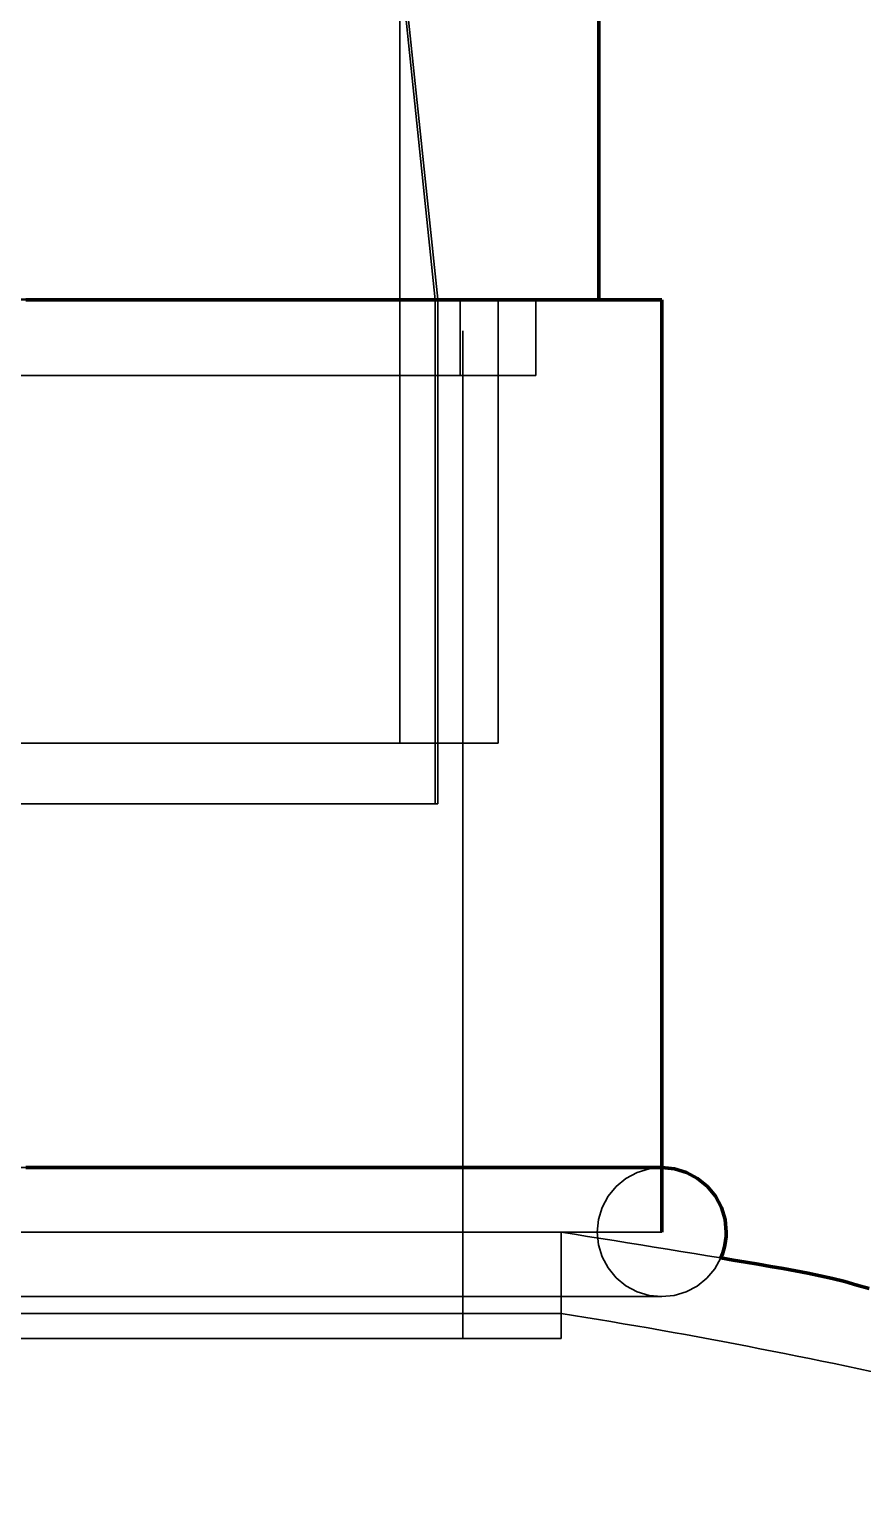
# Model space of a CAD drawing. Header units: millimetres. Extents: x 0 to 2382, y 0 to 420.
# Drawn here: x 289.41 to 292.72, y 298.82 to 304.67 of the extents above; entities that cross this region are included whole.
import ezdxf

# ---------------------------------------------------------------- set-up
doc = ezdxf.new("R2010")
doc.units = ezdxf.units.MM
doc.linetypes.add('IRAM-E-TRAZOS', pattern=[5, 4, -1])
for name, color, linetype, lineweight in [('01-VISIBLE', 7, 'CONTINUOUS', 70), ('02-OCULTA', 4, 'IRAM-E-TRAZOS', 35), ('08-FINA', 5, 'CONTINUOUS', 18)]:
    doc.layers.add(name, color=color, linetype=linetype, lineweight=lineweight)

msp = doc.modelspace()

# ---------------------------------------------------------------- linework, layer by layer
at = {"layer": '01-VISIBLE'}
for p, q in [((291.6716, 303.5963), (291.6716, 304.7963)), ((291.9216, 299.8963), (291.9216, 303.5963))]:
    msp.add_line(p, q, dxfattribs=at)
for points in [[(289.3975, 303.5963), (289.4479, 303.5963), (289.4984, 303.5963), (289.5489, 303.5963), (289.5994, 303.5963), (289.6499, 303.5963), (289.7004, 303.5963), (289.7508, 303.5963), (289.8013, 303.5963), (289.8518, 303.5963), (289.9023, 303.5963), (289.9528, 303.5963), (290.0033, 303.5963), (290.0537, 303.5963), (290.1042, 303.5963), (290.1547, 303.5963), (290.2052, 303.5963), (290.2557, 303.5963), (290.3062, 303.5963), (290.3566, 303.5963), (290.4071, 303.5963), (290.4576, 303.5963), (290.5081, 303.5963), (290.5586, 303.5963), (290.6091, 303.5963), (290.6596, 303.5963), (290.71, 303.5963), (290.7605, 303.5963), (290.811, 303.5963), (290.8615, 303.5963), (290.912, 303.5963), (290.9625, 303.5963), (291.0129, 303.5963), (291.0634, 303.5963), (291.1139, 303.5963), (291.1644, 303.5963), (291.2149, 303.5963), (291.2654, 303.5963), (291.3158, 303.5963), (291.3663, 303.5963), (291.4168, 303.5963), (291.4673, 303.5963), (291.5178, 303.5963), (291.5683, 303.5963), (291.6187, 303.5963), (291.6692, 303.5963), (291.7197, 303.5963), (291.7702, 303.5963), (291.8207, 303.5963), (291.8712, 303.5963), (291.9216, 303.5963)], [(291.9216, 300.1523), (291.8712, 300.1523), (291.8207, 300.1523), (291.7702, 300.1523), (291.7197, 300.1523), (291.6692, 300.1523), (291.6187, 300.1523), (291.5683, 300.1523), (291.5178, 300.1523), (291.4673, 300.1523), (291.4168, 300.1523), (291.3663, 300.1523), (291.3158, 300.1523), (291.2654, 300.1523), (291.2149, 300.1523), (291.1644, 300.1523), (291.1139, 300.1523), (291.0634, 300.1523), (291.0129, 300.1523), (290.9625, 300.1523), (290.912, 300.1523), (290.8615, 300.1523), (290.811, 300.1523), (290.7605, 300.1523), (290.71, 300.1523), (290.6596, 300.1523), (290.6091, 300.1523), (290.5586, 300.1523), (290.5081, 300.1523), (290.4576, 300.1523), (290.4071, 300.1523), (290.3566, 300.1523), (290.3062, 300.1523), (290.2557, 300.1523), (290.2052, 300.1523), (290.1547, 300.1523), (290.1042, 300.1523), (290.0537, 300.1523), (290.0033, 300.1523), (289.9528, 300.1523), (289.9023, 300.1523), (289.8518, 300.1523), (289.8013, 300.1523), (289.7508, 300.1523), (289.7004, 300.1523), (289.6499, 300.1523), (289.5994, 300.1523), (289.5489, 300.1523), (289.4984, 300.1523), (289.4479, 300.1523), (289.3975, 300.1523)], [(292.1776, 299.8963), (292.1727, 299.9462), (292.1582, 299.9942), (292.1345, 300.0385), (292.1027, 300.0773), (292.0639, 300.1091), (292.0196, 300.1328), (291.9716, 300.1474), (291.9216, 300.1523)], [(292.1776, 299.8963), (292.177, 299.8787), (292.1752, 299.8611), (292.1722, 299.8438), (292.168, 299.8267), (292.1626, 299.8099), (292.1561, 299.7935)], [(292.7446, 299.672), (292.6966, 299.6863), (292.6484, 299.7001), (292.5998, 299.7124), (292.5509, 299.7232), (292.5017, 299.733), (292.4525, 299.7423), (292.4031, 299.7512), (292.3538, 299.7599), (292.3044, 299.7685), (292.255, 299.7769), (292.2056, 299.7852), (292.1561, 299.7935)]]:
    msp.add_lwpolyline(points, dxfattribs=at)
at = {"layer": '02-OCULTA'}
for p, q in [((290.8816, 303.5963), (290.8816, 304.7963)), ((291.0222, 303.5963), (290.8972, 304.7963)), ((290.9074, 304.7963), (291.0322, 303.5983)), ((291.0222, 303.5963), (288.4241, 303.5963)), ((288.4341, 303.5983), (291.0322, 303.5983)), ((290.8816, 301.8363), (290.8816, 303.5963)), ((291.0222, 301.5963), (291.0222, 303.5963)), ((291.0322, 303.5983), (291.0322, 301.5963)), ((291.1216, 303.2963), (291.1216, 303.5963)), ((291.1316, 299.4737), (291.1316, 303.5963)), ((291.2716, 301.8363), (291.2716, 303.5963)), ((291.4216, 303.2963), (291.4216, 303.5963)), ((288.4241, 301.5963), (291.0222, 301.5963)), ((288.4341, 301.5963), (291.0322, 301.5963)), ((291.0322, 301.5963), (291.0222, 301.5963)), ((291.5216, 299.8963), (291.5216, 299.5737)), ((291.5226, 299.4737), (291.5226, 299.8963))]:
    msp.add_line(p, q, dxfattribs=at)
for points in [[(289.3716, 303.5963), (289.4216, 303.5963), (289.4716, 303.5963), (289.5216, 303.5963), (289.5716, 303.5963), (289.6216, 303.5963), (289.6716, 303.5963), (289.7216, 303.5963), (289.7716, 303.5963), (289.8216, 303.5963), (289.8716, 303.5963), (289.9216, 303.5963), (289.9716, 303.5963), (290.0216, 303.5963), (290.0716, 303.5963), (290.1216, 303.5963), (290.1716, 303.5963), (290.2216, 303.5963), (290.2716, 303.5963), (290.3216, 303.5963), (290.3716, 303.5963), (290.4216, 303.5963), (290.4716, 303.5963), (290.5216, 303.5963), (290.5716, 303.5963), (290.6216, 303.5963), (290.6716, 303.5963), (290.7216, 303.5963), (290.7716, 303.5963), (290.8216, 303.5963), (290.8716, 303.5963), (290.9216, 303.5963), (290.9716, 303.5963), (291.0216, 303.5963), (291.0716, 303.5963), (291.1216, 303.5963), (291.1716, 303.5963), (291.2216, 303.5963), (291.2716, 303.5963)], [(289.3716, 303.5963), (289.4216, 303.5963), (289.4716, 303.5963), (289.5216, 303.5963), (289.5716, 303.5963), (289.6216, 303.5963), (289.6716, 303.5963), (289.7216, 303.5963), (289.7716, 303.5963), (289.8216, 303.5963), (289.8716, 303.5963), (289.9216, 303.5963), (289.9716, 303.5963), (290.0216, 303.5963), (290.0716, 303.5963), (290.1216, 303.5963), (290.1716, 303.5963), (290.2216, 303.5963), (290.2716, 303.5963), (290.3216, 303.5963), (290.3716, 303.5963), (290.4216, 303.5963), (290.4716, 303.5963), (290.5216, 303.5963), (290.5716, 303.5963), (290.6216, 303.5963), (290.6716, 303.5963), (290.7216, 303.5963), (290.7716, 303.5963), (290.8216, 303.5963), (290.8716, 303.5963), (290.9216, 303.5963), (290.9716, 303.5963), (291.0216, 303.5963), (291.0716, 303.5963), (291.1216, 303.5963), (291.1716, 303.5963), (291.2216, 303.5963), (291.2716, 303.5963), (291.3216, 303.5963), (291.3716, 303.5963), (291.4216, 303.5963), (291.4716, 303.5963), (291.5216, 303.5963), (291.5716, 303.5963), (291.6216, 303.5963), (291.6716, 303.5963)], [(289.3716, 303.5963), (289.4216, 303.5963), (289.4716, 303.5963), (289.5216, 303.5963), (289.5716, 303.5963), (289.6216, 303.5963), (289.6716, 303.5963), (289.7216, 303.5963), (289.7716, 303.5963), (289.8216, 303.5963), (289.8716, 303.5963), (289.9216, 303.5963), (289.9716, 303.5963), (290.0216, 303.5963), (290.0716, 303.5963), (290.1216, 303.5963), (290.1716, 303.5963), (290.2216, 303.5963), (290.2716, 303.5963), (290.3216, 303.5963), (290.3716, 303.5963), (290.4216, 303.5963), (290.4716, 303.5963), (290.5216, 303.5963), (290.5716, 303.5963), (290.6216, 303.5963), (290.6716, 303.5963), (290.7216, 303.5963), (290.7716, 303.5963), (290.8216, 303.5963), (290.8716, 303.5963), (290.9216, 303.5963), (290.9716, 303.5963), (291.0216, 303.5963), (291.0716, 303.5963), (291.1216, 303.5963), (291.1716, 303.5963), (291.2216, 303.5963), (291.2716, 303.5963), (291.3216, 303.5963), (291.3716, 303.5963), (291.4216, 303.5963)], [(289.3716, 303.5963), (289.4216, 303.5963), (289.4716, 303.5963), (289.5216, 303.5963), (289.5716, 303.5963), (289.6216, 303.5963), (289.6716, 303.5963), (289.7216, 303.5963), (289.7716, 303.5963), (289.8216, 303.5963), (289.8716, 303.5963), (289.9216, 303.5963), (289.9716, 303.5963), (290.0216, 303.5963), (290.0716, 303.5963), (290.1216, 303.5963), (290.1716, 303.5963), (290.2216, 303.5963), (290.2716, 303.5963), (290.3216, 303.5963), (290.3716, 303.5963), (290.4216, 303.5963), (290.4716, 303.5963), (290.5216, 303.5963), (290.5716, 303.5963), (290.6216, 303.5963), (290.6716, 303.5963), (290.7216, 303.5963), (290.7716, 303.5963), (290.8216, 303.5963), (290.8716, 303.5963), (290.9216, 303.5963), (290.9716, 303.5963), (291.0216, 303.5963), (291.0716, 303.5963), (291.1216, 303.5963)], [(289.3768, 303.5963), (289.4269, 303.5963), (289.4771, 303.5963), (289.5272, 303.5963), (289.5773, 303.5963), (289.6275, 303.5963), (289.6776, 303.5963), (289.7278, 303.5963), (289.7779, 303.5963), (289.828, 303.5963), (289.8782, 303.5963), (289.9283, 303.5963), (289.9785, 303.5963), (290.0286, 303.5963), (290.0787, 303.5963), (290.1289, 303.5963), (290.179, 303.5963), (290.2291, 303.5963), (290.2793, 303.5963), (290.3294, 303.5963), (290.3796, 303.5963), (290.4297, 303.5963), (290.4798, 303.5963), (290.53, 303.5963), (290.5801, 303.5963), (290.6303, 303.5963), (290.6804, 303.5963), (290.7305, 303.5963), (290.7807, 303.5963), (290.8308, 303.5963), (290.881, 303.5963), (290.9311, 303.5963), (290.9812, 303.5963), (291.0314, 303.5963), (291.0815, 303.5963), (291.1316, 303.5963)], [(291.1316, 303.5963), (291.0815, 303.5963), (291.0314, 303.5963), (290.9812, 303.5963), (290.9311, 303.5963), (290.881, 303.5963), (290.8308, 303.5963), (290.7807, 303.5963), (290.7305, 303.5963), (290.6804, 303.5963), (290.6303, 303.5963), (290.5801, 303.5963), (290.53, 303.5963), (290.4798, 303.5963), (290.4297, 303.5963), (290.3796, 303.5963), (290.3294, 303.5963), (290.2793, 303.5963), (290.2291, 303.5963), (290.179, 303.5963), (290.1289, 303.5963), (290.0787, 303.5963), (290.0286, 303.5963), (289.9785, 303.5963), (289.9283, 303.5963), (289.8782, 303.5963), (289.828, 303.5963), (289.7779, 303.5963), (289.7278, 303.5963), (289.6776, 303.5963), (289.6275, 303.5963), (289.5773, 303.5963), (289.5272, 303.5963), (289.4771, 303.5963), (289.4269, 303.5963), (289.3768, 303.5963)], [(289.3772, 303.5963), (289.4273, 303.5963), (289.4775, 303.5963), (289.5276, 303.5963), (289.5778, 303.5963), (289.6279, 303.5963), (289.6781, 303.5963), (289.7282, 303.5963), (289.7784, 303.5963), (289.8285, 303.5963), (289.8787, 303.5963), (289.9288, 303.5963), (289.979, 303.5963), (290.0291, 303.5963), (290.0793, 303.5963), (290.1294, 303.5963), (290.1796, 303.5963), (290.2297, 303.5963), (290.2799, 303.5963), (290.33, 303.5963), (290.3802, 303.5963), (290.4303, 303.5963), (290.4805, 303.5963), (290.5306, 303.5963), (290.5808, 303.5963), (290.6309, 303.5963), (290.6811, 303.5963), (290.7312, 303.5963), (290.7814, 303.5963), (290.8315, 303.5963), (290.8816, 303.5963)], [(290.8816, 303.5963), (290.8315, 303.5963), (290.7814, 303.5963), (290.7312, 303.5963), (290.6811, 303.5963), (290.6309, 303.5963), (290.5808, 303.5963), (290.5306, 303.5963), (290.4805, 303.5963), (290.4303, 303.5963), (290.3802, 303.5963), (290.33, 303.5963), (290.2799, 303.5963), (290.2297, 303.5963), (290.1796, 303.5963), (290.1294, 303.5963), (290.0793, 303.5963), (290.0291, 303.5963), (289.979, 303.5963), (289.9288, 303.5963), (289.8787, 303.5963), (289.8285, 303.5963), (289.7784, 303.5963), (289.7282, 303.5963), (289.6781, 303.5963), (289.6279, 303.5963), (289.5778, 303.5963), (289.5276, 303.5963), (289.4775, 303.5963), (289.4273, 303.5963), (289.3772, 303.5963)], [(289.3772, 303.5963), (289.4273, 303.5963), (289.4775, 303.5963), (289.5276, 303.5963), (289.5778, 303.5963), (289.6279, 303.5963), (289.6781, 303.5963), (289.7282, 303.5963), (289.7784, 303.5963), (289.8285, 303.5963), (289.8787, 303.5963), (289.9288, 303.5963), (289.979, 303.5963), (290.0291, 303.5963), (290.0793, 303.5963), (290.1294, 303.5963), (290.1796, 303.5963), (290.2297, 303.5963), (290.2799, 303.5963), (290.33, 303.5963), (290.3802, 303.5963), (290.4303, 303.5963), (290.4805, 303.5963), (290.5306, 303.5963), (290.5808, 303.5963), (290.6309, 303.5963), (290.6811, 303.5963), (290.7312, 303.5963), (290.7814, 303.5963), (290.8315, 303.5963), (290.8816, 303.5963)], [(290.8816, 303.5963), (290.8315, 303.5963), (290.7814, 303.5963), (290.7312, 303.5963), (290.6811, 303.5963), (290.6309, 303.5963), (290.5808, 303.5963), (290.5306, 303.5963), (290.4805, 303.5963), (290.4303, 303.5963), (290.3802, 303.5963), (290.33, 303.5963), (290.2799, 303.5963), (290.2297, 303.5963), (290.1796, 303.5963), (290.1294, 303.5963), (290.0793, 303.5963), (290.0291, 303.5963), (289.979, 303.5963), (289.9288, 303.5963), (289.8787, 303.5963), (289.8285, 303.5963), (289.7784, 303.5963), (289.7282, 303.5963), (289.6781, 303.5963), (289.6279, 303.5963), (289.5778, 303.5963), (289.5276, 303.5963), (289.4775, 303.5963), (289.4273, 303.5963), (289.3772, 303.5963)], [(291.9216, 303.5963), (291.8711, 303.5963), (291.8205, 303.5963), (291.7699, 303.5963), (291.7194, 303.5963), (291.6688, 303.5963), (291.6182, 303.5963), (291.5676, 303.5963), (291.5171, 303.5963), (291.4665, 303.5963), (291.4159, 303.5963), (291.3653, 303.5963), (291.3148, 303.5963), (291.2642, 303.5963), (291.2136, 303.5963), (291.163, 303.5963), (291.1125, 303.5963), (291.0619, 303.5963), (291.0113, 303.5963), (290.9607, 303.5963), (290.9102, 303.5963), (290.8596, 303.5963), (290.809, 303.5963), (290.7584, 303.5963), (290.7079, 303.5963), (290.6573, 303.5963), (290.6067, 303.5963), (290.5561, 303.5963), (290.5056, 303.5963), (290.455, 303.5963), (290.4044, 303.5963), (290.3538, 303.5963), (290.3033, 303.5963), (290.2527, 303.5963), (290.2021, 303.5963), (290.1515, 303.5963), (290.101, 303.5963), (290.0504, 303.5963), (289.9998, 303.5963), (289.9492, 303.5963), (289.8987, 303.5963), (289.8481, 303.5963), (289.7975, 303.5963), (289.7469, 303.5963), (289.6964, 303.5963), (289.6458, 303.5963), (289.5952, 303.5963), (289.5446, 303.5963), (289.4941, 303.5963), (289.4435, 303.5963), (289.3929, 303.5963)], [(291.6716, 303.5963), (291.621, 303.5963), (291.5704, 303.5963), (291.5198, 303.5963), (291.4692, 303.5963), (291.4186, 303.5963), (291.368, 303.5963), (291.3174, 303.5963), (291.2668, 303.5963), (291.2162, 303.5963), (291.1656, 303.5963), (291.1149, 303.5963), (291.0643, 303.5963), (291.0137, 303.5963), (290.9631, 303.5963), (290.9125, 303.5963), (290.8619, 303.5963), (290.8113, 303.5963), (290.7607, 303.5963), (290.7101, 303.5963), (290.6595, 303.5963), (290.6088, 303.5963), (290.5582, 303.5963), (290.5076, 303.5963), (290.457, 303.5963), (290.4064, 303.5963), (290.3558, 303.5963), (290.3052, 303.5963), (290.2546, 303.5963), (290.204, 303.5963), (290.1534, 303.5963), (290.1027, 303.5963), (290.0521, 303.5963), (290.0015, 303.5963), (289.9509, 303.5963), (289.9003, 303.5963), (289.8497, 303.5963), (289.7991, 303.5963), (289.7485, 303.5963), (289.6979, 303.5963), (289.6473, 303.5963), (289.5966, 303.5963), (289.546, 303.5963), (289.4954, 303.5963), (289.4448, 303.5963), (289.3942, 303.5963)], [(291.4216, 303.5963), (291.371, 303.5963), (291.3204, 303.5963), (291.2697, 303.5963), (291.2191, 303.5963), (291.1684, 303.5963), (291.1178, 303.5963), (291.0671, 303.5963), (291.0165, 303.5963), (290.9658, 303.5963), (290.9152, 303.5963), (290.8645, 303.5963), (290.8139, 303.5963), (290.7632, 303.5963), (290.7126, 303.5963), (290.6619, 303.5963), (290.6113, 303.5963), (290.5606, 303.5963), (290.51, 303.5963), (290.4593, 303.5963), (290.4087, 303.5963), (290.358, 303.5963), (290.3074, 303.5963), (290.2567, 303.5963), (290.2061, 303.5963), (290.1554, 303.5963), (290.1048, 303.5963), (290.0541, 303.5963), (290.0035, 303.5963), (289.9528, 303.5963), (289.9022, 303.5963), (289.8515, 303.5963), (289.8009, 303.5963), (289.7502, 303.5963), (289.6996, 303.5963), (289.6489, 303.5963), (289.5983, 303.5963), (289.5476, 303.5963), (289.497, 303.5963), (289.4463, 303.5963), (289.3957, 303.5963)], [(291.2716, 303.5963), (291.221, 303.5963), (291.1703, 303.5963), (291.1196, 303.5963), (291.0689, 303.5963), (291.0183, 303.5963), (290.9676, 303.5963), (290.9169, 303.5963), (290.8662, 303.5963), (290.8156, 303.5963), (290.7649, 303.5963), (290.7142, 303.5963), (290.6635, 303.5963), (290.6129, 303.5963), (290.5622, 303.5963), (290.5115, 303.5963), (290.4608, 303.5963), (290.4102, 303.5963), (290.3595, 303.5963), (290.3088, 303.5963), (290.2581, 303.5963), (290.2075, 303.5963), (290.1568, 303.5963), (290.1061, 303.5963), (290.0554, 303.5963), (290.0048, 303.5963), (289.9541, 303.5963), (289.9034, 303.5963), (289.8527, 303.5963), (289.8021, 303.5963), (289.7514, 303.5963), (289.7007, 303.5963), (289.65, 303.5963), (289.5994, 303.5963), (289.5487, 303.5963), (289.498, 303.5963), (289.4473, 303.5963), (289.3966, 303.5963)], [(291.1216, 303.5963), (291.0709, 303.5963), (291.0202, 303.5963), (290.9695, 303.5963), (290.9188, 303.5963), (290.8681, 303.5963), (290.8174, 303.5963), (290.7667, 303.5963), (290.716, 303.5963), (290.6653, 303.5963), (290.6146, 303.5963), (290.5639, 303.5963), (290.5132, 303.5963), (290.4625, 303.5963), (290.4118, 303.5963), (290.3611, 303.5963), (290.3104, 303.5963), (290.2597, 303.5963), (290.209, 303.5963), (290.1583, 303.5963), (290.1076, 303.5963), (290.0569, 303.5963), (290.0062, 303.5963), (289.9555, 303.5963), (289.9047, 303.5963), (289.854, 303.5963), (289.8033, 303.5963), (289.7526, 303.5963), (289.7019, 303.5963), (289.6512, 303.5963), (289.6005, 303.5963), (289.5498, 303.5963), (289.4991, 303.5963), (289.4484, 303.5963), (289.3977, 303.5963)], [(289.3716, 303.2963), (289.4216, 303.2963), (289.4716, 303.2963), (289.5216, 303.2963), (289.5716, 303.2963), (289.6216, 303.2963), (289.6716, 303.2963), (289.7216, 303.2963), (289.7716, 303.2963), (289.8216, 303.2963), (289.8716, 303.2963), (289.9216, 303.2963), (289.9716, 303.2963), (290.0216, 303.2963), (290.0716, 303.2963), (290.1216, 303.2963), (290.1716, 303.2963), (290.2216, 303.2963), (290.2716, 303.2963), (290.3216, 303.2963), (290.3716, 303.2963), (290.4216, 303.2963), (290.4716, 303.2963), (290.5216, 303.2963), (290.5716, 303.2963), (290.6216, 303.2963), (290.6716, 303.2963), (290.7216, 303.2963), (290.7716, 303.2963), (290.8216, 303.2963), (290.8716, 303.2963), (290.9216, 303.2963), (290.9716, 303.2963), (291.0216, 303.2963), (291.0716, 303.2963), (291.1216, 303.2963), (291.1716, 303.2963), (291.2216, 303.2963), (291.2716, 303.2963), (291.3216, 303.2963), (291.3716, 303.2963), (291.4216, 303.2963)], [(289.3716, 303.2963), (289.4216, 303.2963), (289.4716, 303.2963), (289.5216, 303.2963), (289.5716, 303.2963), (289.6216, 303.2963), (289.6716, 303.2963), (289.7216, 303.2963), (289.7716, 303.2963), (289.8216, 303.2963), (289.8716, 303.2963), (289.9216, 303.2963), (289.9716, 303.2963), (290.0216, 303.2963), (290.0716, 303.2963), (290.1216, 303.2963), (290.1716, 303.2963), (290.2216, 303.2963), (290.2716, 303.2963), (290.3216, 303.2963), (290.3716, 303.2963), (290.4216, 303.2963), (290.4716, 303.2963), (290.5216, 303.2963), (290.5716, 303.2963), (290.6216, 303.2963), (290.6716, 303.2963), (290.7216, 303.2963), (290.7716, 303.2963), (290.8216, 303.2963), (290.8716, 303.2963), (290.9216, 303.2963), (290.9716, 303.2963), (291.0216, 303.2963), (291.0716, 303.2963), (291.1216, 303.2963)], [(291.4216, 303.2963), (291.371, 303.2963), (291.3204, 303.2963), (291.2697, 303.2963), (291.2191, 303.2963), (291.1684, 303.2963), (291.1178, 303.2963), (291.0671, 303.2963), (291.0165, 303.2963), (290.9658, 303.2963), (290.9152, 303.2963), (290.8645, 303.2963), (290.8139, 303.2963), (290.7632, 303.2963), (290.7126, 303.2963), (290.6619, 303.2963), (290.6113, 303.2963), (290.5606, 303.2963), (290.51, 303.2963), (290.4593, 303.2963), (290.4087, 303.2963), (290.358, 303.2963), (290.3074, 303.2963), (290.2567, 303.2963), (290.2061, 303.2963), (290.1554, 303.2963), (290.1048, 303.2963), (290.0541, 303.2963), (290.0035, 303.2963), (289.9528, 303.2963), (289.9022, 303.2963), (289.8515, 303.2963), (289.8009, 303.2963), (289.7502, 303.2963), (289.6996, 303.2963), (289.6489, 303.2963), (289.5983, 303.2963), (289.5476, 303.2963), (289.497, 303.2963), (289.4463, 303.2963), (289.3957, 303.2963)], [(291.1216, 303.2963), (291.0709, 303.2963), (291.0202, 303.2963), (290.9695, 303.2963), (290.9188, 303.2963), (290.8681, 303.2963), (290.8174, 303.2963), (290.7667, 303.2963), (290.716, 303.2963), (290.6653, 303.2963), (290.6146, 303.2963), (290.5639, 303.2963), (290.5132, 303.2963), (290.4625, 303.2963), (290.4118, 303.2963), (290.3611, 303.2963), (290.3104, 303.2963), (290.2597, 303.2963), (290.209, 303.2963), (290.1583, 303.2963), (290.1076, 303.2963), (290.0569, 303.2963), (290.0062, 303.2963), (289.9555, 303.2963), (289.9047, 303.2963), (289.854, 303.2963), (289.8033, 303.2963), (289.7526, 303.2963), (289.7019, 303.2963), (289.6512, 303.2963), (289.6005, 303.2963), (289.5498, 303.2963), (289.4991, 303.2963), (289.4484, 303.2963), (289.3977, 303.2963)], [(289.3716, 301.8363), (289.4216, 301.8363), (289.4716, 301.8363), (289.5216, 301.8363), (289.5716, 301.8363), (289.6216, 301.8363), (289.6716, 301.8363), (289.7216, 301.8363), (289.7716, 301.8363), (289.8216, 301.8363), (289.8716, 301.8363), (289.9216, 301.8363), (289.9716, 301.8363), (290.0216, 301.8363), (290.0716, 301.8363), (290.1216, 301.8363), (290.1716, 301.8363), (290.2216, 301.8363), (290.2716, 301.8363), (290.3216, 301.8363), (290.3716, 301.8363), (290.4216, 301.8363), (290.4716, 301.8363), (290.5216, 301.8363), (290.5716, 301.8363), (290.6216, 301.8363), (290.6716, 301.8363), (290.7216, 301.8363), (290.7716, 301.8363), (290.8216, 301.8363), (290.8716, 301.8363), (290.9216, 301.8363), (290.9716, 301.8363), (291.0216, 301.8363), (291.0716, 301.8363), (291.1216, 301.8363), (291.1716, 301.8363), (291.2216, 301.8363), (291.2716, 301.8363)], [(289.3772, 301.8363), (289.4273, 301.8363), (289.4775, 301.8363), (289.5276, 301.8363), (289.5778, 301.8363), (289.6279, 301.8363), (289.6781, 301.8363), (289.7282, 301.8363), (289.7784, 301.8363), (289.8285, 301.8363), (289.8787, 301.8363), (289.9288, 301.8363), (289.979, 301.8363), (290.0291, 301.8363), (290.0793, 301.8363), (290.1294, 301.8363), (290.1796, 301.8363), (290.2297, 301.8363), (290.2799, 301.8363), (290.33, 301.8363), (290.3802, 301.8363), (290.4303, 301.8363), (290.4805, 301.8363), (290.5306, 301.8363), (290.5808, 301.8363), (290.6309, 301.8363), (290.6811, 301.8363), (290.7312, 301.8363), (290.7814, 301.8363), (290.8315, 301.8363), (290.8816, 301.8363)], [(290.8816, 301.8363), (290.8315, 301.8363), (290.7814, 301.8363), (290.7312, 301.8363), (290.6811, 301.8363), (290.6309, 301.8363), (290.5808, 301.8363), (290.5306, 301.8363), (290.4805, 301.8363), (290.4303, 301.8363), (290.3802, 301.8363), (290.33, 301.8363), (290.2799, 301.8363), (290.2297, 301.8363), (290.1796, 301.8363), (290.1294, 301.8363), (290.0793, 301.8363), (290.0291, 301.8363), (289.979, 301.8363), (289.9288, 301.8363), (289.8787, 301.8363), (289.8285, 301.8363), (289.7784, 301.8363), (289.7282, 301.8363), (289.6781, 301.8363), (289.6279, 301.8363), (289.5778, 301.8363), (289.5276, 301.8363), (289.4775, 301.8363), (289.4273, 301.8363), (289.3772, 301.8363)], [(291.2716, 301.8363), (291.221, 301.8363), (291.1703, 301.8363), (291.1196, 301.8363), (291.0689, 301.8363), (291.0183, 301.8363), (290.9676, 301.8363), (290.9169, 301.8363), (290.8662, 301.8363), (290.8156, 301.8363), (290.7649, 301.8363), (290.7142, 301.8363), (290.6635, 301.8363), (290.6129, 301.8363), (290.5622, 301.8363), (290.5115, 301.8363), (290.4608, 301.8363), (290.4102, 301.8363), (290.3595, 301.8363), (290.3088, 301.8363), (290.2581, 301.8363), (290.2075, 301.8363), (290.1568, 301.8363), (290.1061, 301.8363), (290.0554, 301.8363), (290.0048, 301.8363), (289.9541, 301.8363), (289.9034, 301.8363), (289.8527, 301.8363), (289.8021, 301.8363), (289.7514, 301.8363), (289.7007, 301.8363), (289.65, 301.8363), (289.5994, 301.8363), (289.5487, 301.8363), (289.498, 301.8363), (289.4473, 301.8363), (289.3966, 301.8363)], [(289.3716, 300.1523), (289.4216, 300.1523), (289.4716, 300.1523), (289.5216, 300.1523), (289.5716, 300.1523), (289.6216, 300.1523), (289.6716, 300.1523), (289.7216, 300.1523), (289.7716, 300.1523), (289.8216, 300.1523), (289.8716, 300.1523), (289.9216, 300.1523), (289.9716, 300.1523), (290.0216, 300.1523), (290.0716, 300.1523), (290.1216, 300.1523), (290.1716, 300.1523), (290.2216, 300.1523), (290.2716, 300.1523), (290.3216, 300.1523), (290.3716, 300.1523), (290.4216, 300.1523), (290.4716, 300.1523), (290.5216, 300.1523), (290.5716, 300.1523), (290.6216, 300.1523), (290.6716, 300.1523), (290.7216, 300.1523), (290.7716, 300.1523), (290.8216, 300.1523), (290.8716, 300.1523), (290.9216, 300.1523), (290.9716, 300.1523), (291.0216, 300.1523), (291.0716, 300.1523), (291.1216, 300.1523), (291.1716, 300.1523), (291.2216, 300.1523), (291.2716, 300.1523), (291.3216, 300.1523), (291.3716, 300.1523), (291.4216, 300.1523), (291.4716, 300.1523), (291.5216, 300.1523), (291.5716, 300.1523), (291.6216, 300.1523), (291.6716, 300.1523), (291.7216, 300.1523), (291.7716, 300.1523), (291.8216, 300.1523), (291.8716, 300.1523), (291.9216, 300.1523)], [(291.9216, 299.6403), (291.8717, 299.6452), (291.8237, 299.6598), (291.7794, 299.6834), (291.7406, 299.7153), (291.7088, 299.754), (291.6851, 299.7983), (291.6706, 299.8463), (291.6656, 299.8963), (291.6706, 299.9462), (291.6851, 299.9942), (291.7088, 300.0385), (291.7406, 300.0773), (291.7794, 300.1091), (291.8237, 300.1328), (291.8717, 300.1474), (291.9216, 300.1523)], [(289.3716, 299.8963), (289.4216, 299.8963), (289.4716, 299.8963), (289.5216, 299.8963), (289.5716, 299.8963), (289.6216, 299.8963), (289.6716, 299.8963), (289.7216, 299.8963), (289.7716, 299.8963), (289.8216, 299.8963), (289.8716, 299.8963), (289.9216, 299.8963), (289.9716, 299.8963), (290.0216, 299.8963), (290.0716, 299.8963), (290.1216, 299.8963), (290.1716, 299.8963), (290.2216, 299.8963), (290.2716, 299.8963), (290.3216, 299.8963), (290.3716, 299.8963), (290.4216, 299.8963), (290.4716, 299.8963), (290.5216, 299.8963), (290.5716, 299.8963), (290.6216, 299.8963), (290.6716, 299.8963), (290.7216, 299.8963), (290.7716, 299.8963), (290.8216, 299.8963), (290.8716, 299.8963), (290.9216, 299.8963), (290.9716, 299.8963), (291.0216, 299.8963), (291.0716, 299.8963), (291.1216, 299.8963), (291.1716, 299.8963), (291.2216, 299.8963), (291.2716, 299.8963), (291.3216, 299.8963), (291.3716, 299.8963), (291.4216, 299.8963), (291.4716, 299.8963), (291.5216, 299.8963)], [(291.5216, 299.8963), (291.4716, 299.8963), (291.4216, 299.8963), (291.3716, 299.8963), (291.3216, 299.8963), (291.2716, 299.8963), (291.2216, 299.8963), (291.1716, 299.8963), (291.1216, 299.8963), (291.0716, 299.8963), (291.0216, 299.8963), (290.9716, 299.8963), (290.9216, 299.8963), (290.8716, 299.8963), (290.8216, 299.8963), (290.7716, 299.8963), (290.7216, 299.8963), (290.6716, 299.8963), (290.6216, 299.8963), (290.5716, 299.8963), (290.5216, 299.8963), (290.4716, 299.8963), (290.4216, 299.8963), (290.3716, 299.8963), (290.3216, 299.8963), (290.2716, 299.8963), (290.2216, 299.8963), (290.1716, 299.8963), (290.1216, 299.8963), (290.0716, 299.8963), (290.0216, 299.8963), (289.9716, 299.8963), (289.9216, 299.8963), (289.8716, 299.8963), (289.8216, 299.8963), (289.7716, 299.8963), (289.7216, 299.8963), (289.6716, 299.8963), (289.6216, 299.8963), (289.5716, 299.8963), (289.5216, 299.8963), (289.4716, 299.8963), (289.4216, 299.8963), (289.3716, 299.8963)], [(289.3716, 299.8963), (289.4216, 299.8963), (289.4716, 299.8963), (289.5216, 299.8963), (289.5716, 299.8963), (289.6216, 299.8963), (289.6716, 299.8963), (289.7216, 299.8963), (289.7716, 299.8963), (289.8216, 299.8963), (289.8716, 299.8963), (289.9216, 299.8963), (289.9716, 299.8963), (290.0216, 299.8963), (290.0716, 299.8963), (290.1216, 299.8963), (290.1716, 299.8963), (290.2216, 299.8963), (290.2716, 299.8963), (290.3216, 299.8963), (290.3716, 299.8963), (290.4216, 299.8963), (290.4716, 299.8963), (290.5216, 299.8963), (290.5716, 299.8963), (290.6216, 299.8963), (290.6716, 299.8963), (290.7216, 299.8963), (290.7716, 299.8963), (290.8216, 299.8963), (290.8716, 299.8963), (290.9216, 299.8963), (290.9716, 299.8963), (291.0216, 299.8963), (291.0716, 299.8963), (291.1216, 299.8963), (291.1716, 299.8963), (291.2216, 299.8963), (291.2716, 299.8963), (291.3216, 299.8963), (291.3716, 299.8963), (291.4216, 299.8963), (291.4716, 299.8963), (291.5216, 299.8963), (291.5716, 299.8963), (291.6216, 299.8963), (291.6716, 299.8963), (291.7216, 299.8963), (291.7716, 299.8963), (291.8216, 299.8963), (291.8716, 299.8963), (291.9216, 299.8963)], [(289.3721, 299.8963), (289.4221, 299.8963), (289.4721, 299.8963), (289.5221, 299.8963), (289.5722, 299.8963), (289.6222, 299.8963), (289.6722, 299.8963), (289.7222, 299.8963), (289.7722, 299.8963), (289.8222, 299.8963), (289.8722, 299.8963), (289.9222, 299.8963), (289.9723, 299.8963), (290.0223, 299.8963), (290.0723, 299.8963), (290.1223, 299.8963), (290.1723, 299.8963), (290.2223, 299.8963), (290.2723, 299.8963), (290.3223, 299.8963), (290.3724, 299.8963), (290.4224, 299.8963), (290.4724, 299.8963), (290.5224, 299.8963), (290.5724, 299.8963), (290.6224, 299.8963), (290.6724, 299.8963), (290.7224, 299.8963), (290.7725, 299.8963), (290.8225, 299.8963), (290.8725, 299.8963), (290.9225, 299.8963), (290.9725, 299.8963), (291.0225, 299.8963), (291.0725, 299.8963), (291.1225, 299.8963), (291.1726, 299.8963), (291.2226, 299.8963), (291.2726, 299.8963), (291.3226, 299.8963), (291.3726, 299.8963), (291.4226, 299.8963), (291.4726, 299.8963), (291.5226, 299.8963)], [(291.5226, 299.8963), (291.4726, 299.8963), (291.4226, 299.8963), (291.3726, 299.8963), (291.3226, 299.8963), (291.2726, 299.8963), (291.2226, 299.8963), (291.1726, 299.8963), (291.1225, 299.8963), (291.0725, 299.8963), (291.0225, 299.8963), (290.9725, 299.8963), (290.9225, 299.8963), (290.8725, 299.8963), (290.8225, 299.8963), (290.7725, 299.8963), (290.7224, 299.8963), (290.6724, 299.8963), (290.6224, 299.8963), (290.5724, 299.8963), (290.5224, 299.8963), (290.4724, 299.8963), (290.4224, 299.8963), (290.3724, 299.8963), (290.3223, 299.8963), (290.2723, 299.8963), (290.2223, 299.8963), (290.1723, 299.8963), (290.1223, 299.8963), (290.0723, 299.8963), (290.0223, 299.8963), (289.9723, 299.8963), (289.9222, 299.8963), (289.8722, 299.8963), (289.8222, 299.8963), (289.7722, 299.8963), (289.7222, 299.8963), (289.6722, 299.8963), (289.6222, 299.8963), (289.5722, 299.8963), (289.5221, 299.8963), (289.4721, 299.8963), (289.4221, 299.8963), (289.3721, 299.8963)], [(291.9216, 299.8963), (291.8711, 299.8963), (291.8205, 299.8963), (291.7699, 299.8963), (291.7194, 299.8963), (291.6688, 299.8963), (291.6182, 299.8963), (291.5676, 299.8963), (291.5171, 299.8963), (291.4665, 299.8963), (291.4159, 299.8963), (291.3653, 299.8963), (291.3148, 299.8963), (291.2642, 299.8963), (291.2136, 299.8963), (291.163, 299.8963), (291.1125, 299.8963), (291.0619, 299.8963), (291.0113, 299.8963), (290.9607, 299.8963), (290.9102, 299.8963), (290.8596, 299.8963), (290.809, 299.8963), (290.7584, 299.8963), (290.7079, 299.8963), (290.6573, 299.8963), (290.6067, 299.8963), (290.5561, 299.8963), (290.5056, 299.8963), (290.455, 299.8963), (290.4044, 299.8963), (290.3538, 299.8963), (290.3033, 299.8963), (290.2527, 299.8963), (290.2021, 299.8963), (290.1515, 299.8963), (290.101, 299.8963), (290.0504, 299.8963), (289.9998, 299.8963), (289.9492, 299.8963), (289.8987, 299.8963), (289.8481, 299.8963), (289.7975, 299.8963), (289.7469, 299.8963), (289.6964, 299.8963), (289.6458, 299.8963), (289.5952, 299.8963), (289.5446, 299.8963), (289.4941, 299.8963), (289.4435, 299.8963), (289.3929, 299.8963)], [(292.1561, 299.7935), (292.1033, 299.8023), (292.0504, 299.8111), (291.9976, 299.8197), (291.9447, 299.8284), (291.8919, 299.837), (291.839, 299.8455), (291.7861, 299.854), (291.7332, 299.8624), (291.6803, 299.8708), (291.6274, 299.8792), (291.5745, 299.8877), (291.5216, 299.8963)], [(292.1561, 299.7935), (292.1321, 299.7505), (292.1002, 299.7128), (292.0617, 299.682), (292.018, 299.6591), (291.9707, 299.645), (291.9216, 299.6403)], [(289.3716, 299.6403), (289.4216, 299.6403), (289.4716, 299.6403), (289.5216, 299.6403), (289.5716, 299.6403), (289.6216, 299.6403), (289.6716, 299.6403), (289.7216, 299.6403), (289.7716, 299.6403), (289.8216, 299.6403), (289.8716, 299.6403), (289.9216, 299.6403), (289.9716, 299.6403), (290.0216, 299.6403), (290.0716, 299.6403), (290.1216, 299.6403), (290.1716, 299.6403), (290.2216, 299.6403), (290.2716, 299.6403), (290.3216, 299.6403), (290.3716, 299.6403), (290.4216, 299.6403), (290.4716, 299.6403), (290.5216, 299.6403), (290.5716, 299.6403), (290.6216, 299.6403), (290.6716, 299.6403), (290.7216, 299.6403), (290.7716, 299.6403), (290.8216, 299.6403), (290.8716, 299.6403), (290.9216, 299.6403), (290.9716, 299.6403), (291.0216, 299.6403), (291.0716, 299.6403), (291.1216, 299.6403), (291.1716, 299.6403), (291.2216, 299.6403), (291.2716, 299.6403), (291.3216, 299.6403), (291.3716, 299.6403), (291.4216, 299.6403), (291.4716, 299.6403), (291.5216, 299.6403), (291.5716, 299.6403), (291.6216, 299.6403), (291.6716, 299.6403), (291.7216, 299.6403), (291.7716, 299.6403), (291.8216, 299.6403), (291.8716, 299.6403), (291.9216, 299.6403)], [(289.3716, 299.6403), (289.4216, 299.6403), (289.4716, 299.6403), (289.5216, 299.6403), (289.5716, 299.6403), (289.6216, 299.6403), (289.6716, 299.6403), (289.7216, 299.6403), (289.7716, 299.6403), (289.8216, 299.6403), (289.8716, 299.6403), (289.9216, 299.6403), (289.9716, 299.6403), (290.0216, 299.6403), (290.0716, 299.6403), (290.1216, 299.6403), (290.1716, 299.6403), (290.2216, 299.6403), (290.2716, 299.6403), (290.3216, 299.6403), (290.3716, 299.6403), (290.4216, 299.6403), (290.4716, 299.6403), (290.5216, 299.6403), (290.5716, 299.6403), (290.6216, 299.6403), (290.6716, 299.6403), (290.7216, 299.6403), (290.7716, 299.6403), (290.8216, 299.6403), (290.8716, 299.6403), (290.9216, 299.6403), (290.9716, 299.6403), (291.0216, 299.6403), (291.0716, 299.6403), (291.1216, 299.6403), (291.1716, 299.6403), (291.2216, 299.6403), (291.2716, 299.6403), (291.3216, 299.6403), (291.3716, 299.6403), (291.4216, 299.6403), (291.4716, 299.6403), (291.5216, 299.6403), (291.5716, 299.6403), (291.6216, 299.6403), (291.6716, 299.6403), (291.7216, 299.6403), (291.7716, 299.6403), (291.8216, 299.6403), (291.8716, 299.6403), (291.9216, 299.6403)], [(289.3716, 299.5737), (289.4216, 299.5737), (289.4716, 299.5737), (289.5216, 299.5737), (289.5716, 299.5737), (289.6216, 299.5737), (289.6716, 299.5737), (289.7216, 299.5737), (289.7716, 299.5737), (289.8216, 299.5737), (289.8716, 299.5737), (289.9216, 299.5737), (289.9716, 299.5737), (290.0216, 299.5737), (290.0716, 299.5737), (290.1216, 299.5737), (290.1716, 299.5737), (290.2216, 299.5737), (290.2716, 299.5737), (290.3216, 299.5737), (290.3716, 299.5737), (290.4216, 299.5737), (290.4716, 299.5737), (290.5216, 299.5737), (290.5716, 299.5737), (290.6216, 299.5737), (290.6716, 299.5737), (290.7216, 299.5737), (290.7716, 299.5737), (290.8216, 299.5737), (290.8716, 299.5737), (290.9216, 299.5737), (290.9716, 299.5737), (291.0216, 299.5737), (291.0716, 299.5737), (291.1216, 299.5737), (291.1716, 299.5737), (291.2216, 299.5737), (291.2716, 299.5737), (291.3216, 299.5737), (291.3716, 299.5737), (291.4216, 299.5737), (291.4716, 299.5737), (291.5216, 299.5737)], [(291.5216, 299.5737), (291.4716, 299.5737), (291.4216, 299.5737), (291.3716, 299.5737), (291.3216, 299.5737), (291.2716, 299.5737), (291.2216, 299.5737), (291.1716, 299.5737), (291.1216, 299.5737), (291.0716, 299.5737), (291.0216, 299.5737), (290.9716, 299.5737), (290.9216, 299.5737), (290.8716, 299.5737), (290.8216, 299.5737), (290.7716, 299.5737), (290.7216, 299.5737), (290.6716, 299.5737), (290.6216, 299.5737), (290.5716, 299.5737), (290.5216, 299.5737), (290.4716, 299.5737), (290.4216, 299.5737), (290.3716, 299.5737), (290.3216, 299.5737), (290.2716, 299.5737), (290.2216, 299.5737), (290.1716, 299.5737), (290.1216, 299.5737), (290.0716, 299.5737), (290.0216, 299.5737), (289.9716, 299.5737), (289.9216, 299.5737), (289.8716, 299.5737), (289.8216, 299.5737), (289.7716, 299.5737), (289.7216, 299.5737), (289.6716, 299.5737), (289.6216, 299.5737), (289.5716, 299.5737), (289.5216, 299.5737), (289.4716, 299.5737), (289.4216, 299.5737), (289.3716, 299.5737)], [(291.5216, 299.5737), (291.5711, 299.5658), (291.6206, 299.5577), (291.67, 299.5495), (291.7194, 299.5412), (291.7688, 299.5328), (291.8182, 299.5243), (291.8676, 299.5157), (291.917, 299.507), (291.9663, 299.4982), (292.0156, 299.4893), (292.0649, 299.4803), (292.1142, 299.4711), (292.1634, 299.4619), (292.2127, 299.4526), (292.2619, 299.4431), (292.3111, 299.4336), (292.3602, 299.4239), (292.4094, 299.4142), (292.4585, 299.4043), (292.5076, 299.3944), (292.5567, 299.3843), (292.6058, 299.3741), (292.6548, 299.3638), (292.7039, 299.3534), (292.7529, 299.3429)], [(289.3721, 299.4737), (289.4221, 299.4737), (289.4721, 299.4737), (289.5221, 299.4737), (289.5722, 299.4737), (289.6222, 299.4737), (289.6722, 299.4737), (289.7222, 299.4737), (289.7722, 299.4737), (289.8222, 299.4737), (289.8722, 299.4737), (289.9222, 299.4737), (289.9723, 299.4737), (290.0223, 299.4737), (290.0723, 299.4737), (290.1223, 299.4737), (290.1723, 299.4737), (290.2223, 299.4737), (290.2723, 299.4737), (290.3223, 299.4737), (290.3724, 299.4737), (290.4224, 299.4737), (290.4724, 299.4737), (290.5224, 299.4737), (290.5724, 299.4737), (290.6224, 299.4737), (290.6724, 299.4737), (290.7224, 299.4737), (290.7725, 299.4737), (290.8225, 299.4737), (290.8725, 299.4737), (290.9225, 299.4737), (290.9725, 299.4737), (291.0225, 299.4737), (291.0725, 299.4737), (291.1225, 299.4737), (291.1726, 299.4737), (291.2226, 299.4737), (291.2726, 299.4737), (291.3226, 299.4737), (291.3726, 299.4737), (291.4226, 299.4737), (291.4726, 299.4737), (291.5226, 299.4737)], [(291.5226, 299.4737), (291.4726, 299.4737), (291.4226, 299.4737), (291.3726, 299.4737), (291.3226, 299.4737), (291.2726, 299.4737), (291.2226, 299.4737), (291.1726, 299.4737), (291.1225, 299.4737), (291.0725, 299.4737), (291.0225, 299.4737), (290.9725, 299.4737), (290.9225, 299.4737), (290.8725, 299.4737), (290.8225, 299.4737), (290.7725, 299.4737), (290.7224, 299.4737), (290.6724, 299.4737), (290.6224, 299.4737), (290.5724, 299.4737), (290.5224, 299.4737), (290.4724, 299.4737), (290.4224, 299.4737), (290.3724, 299.4737), (290.3223, 299.4737), (290.2723, 299.4737), (290.2223, 299.4737), (290.1723, 299.4737), (290.1223, 299.4737), (290.0723, 299.4737), (290.0223, 299.4737), (289.9723, 299.4737), (289.9222, 299.4737), (289.8722, 299.4737), (289.8222, 299.4737), (289.7722, 299.4737), (289.7222, 299.4737), (289.6722, 299.4737), (289.6222, 299.4737), (289.5722, 299.4737), (289.5221, 299.4737), (289.4721, 299.4737), (289.4221, 299.4737), (289.3721, 299.4737)], [(289.3768, 299.4737), (289.4269, 299.4737), (289.4771, 299.4737), (289.5272, 299.4737), (289.5773, 299.4737), (289.6275, 299.4737), (289.6776, 299.4737), (289.7278, 299.4737), (289.7779, 299.4737), (289.828, 299.4737), (289.8782, 299.4737), (289.9283, 299.4737), (289.9785, 299.4737), (290.0286, 299.4737), (290.0787, 299.4737), (290.1289, 299.4737), (290.179, 299.4737), (290.2291, 299.4737), (290.2793, 299.4737), (290.3294, 299.4737), (290.3796, 299.4737), (290.4297, 299.4737), (290.4798, 299.4737), (290.53, 299.4737), (290.5801, 299.4737), (290.6303, 299.4737), (290.6804, 299.4737), (290.7305, 299.4737), (290.7807, 299.4737), (290.8308, 299.4737), (290.881, 299.4737), (290.9311, 299.4737), (290.9812, 299.4737), (291.0314, 299.4737), (291.0815, 299.4737), (291.1316, 299.4737)], [(291.1316, 299.4737), (291.0815, 299.4737), (291.0314, 299.4737), (290.9812, 299.4737), (290.9311, 299.4737), (290.881, 299.4737), (290.8308, 299.4737), (290.7807, 299.4737), (290.7305, 299.4737), (290.6804, 299.4737), (290.6303, 299.4737), (290.5801, 299.4737), (290.53, 299.4737), (290.4798, 299.4737), (290.4297, 299.4737), (290.3796, 299.4737), (290.3294, 299.4737), (290.2793, 299.4737), (290.2291, 299.4737), (290.179, 299.4737), (290.1289, 299.4737), (290.0787, 299.4737), (290.0286, 299.4737), (289.9785, 299.4737), (289.9283, 299.4737), (289.8782, 299.4737), (289.828, 299.4737), (289.7779, 299.4737), (289.7278, 299.4737), (289.6776, 299.4737), (289.6275, 299.4737), (289.5773, 299.4737), (289.5272, 299.4737), (289.4771, 299.4737), (289.4269, 299.4737), (289.3768, 299.4737)]]:
    msp.add_lwpolyline(points, dxfattribs=at)
at = {"layer": '08-FINA'}
msp.add_circle((282.8716, 308.4756), 18.4167, dxfattribs=at)

doc.saveas('drawing.dxf')
